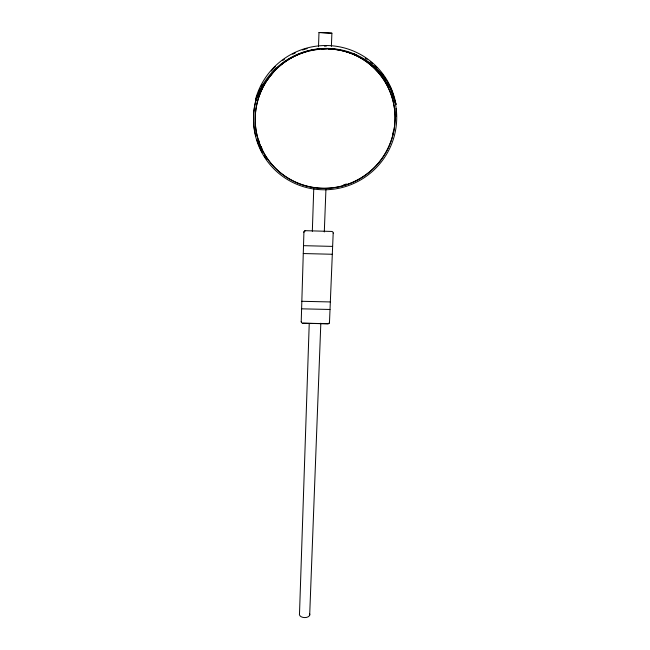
<?xml version="1.0" encoding="UTF-8"?>
<svg xmlns="http://www.w3.org/2000/svg" width="650" height="650" viewBox="0 0 650 650"><rect width="100%" height="100%" fill="white"/><g stroke="black" fill="none" stroke-linecap="round" stroke-linejoin="round"><path stroke-width="0.97" d="M301.218 321.742L303.916 232.245A1.633 1.601 -5.7 0 1 305.598 230.693L331.646 231.441A1.633 1.593 -18 0 1 333.206 233.082M309.229 323.562L299.512 613.527A5.232 3.185 2 0 0 304.696 617.597A5.232 3.185 2 0 0 309.603 613.616M312.325 231.303L313.787 187.704M318.508 46.776L318.979 32.581L320.58 32.5L331.89 33.191L331.386 46.369M309.676 615.266L320.824 323.213M324.301 231.944L325.934 189.353M333.19 233.001L329.485 322.359A1.568 1.487 -8 0 1 327.86 323.806L302.746 323.261M256.092 99.921L255.515 99.905L255.613 99.036A72.361 71.492 -41.4 0 1 328.12 45.557A72.361 71.492 -41.4 0 1 395.761 103.464L396.118 104.341L395.549 104.317L390.731 89.074L380.185 73.198A72.711 71.784 -37.3 0 0 275.308 69.753L263.283 84.971L256.035 100.059M256.124 99.19L255.613 99.036M255.515 99.905L262.811 84.719A73.247 72.312 -37.3 0 1 328.738 48.441A73.247 72.312 -37.3 0 1 391.235 88.855L396.118 104.341M331.89 33.191L318.979 32.581M262.811 84.719L263.494 84.744M390.561 88.831L391.235 88.855M332.613 246.399L303.501 245.668M332.288 254.264L303.266 253.541M330.298 301.941L301.819 301.291M329.989 309.465L301.592 308.831M303.924 232.326A1.633 1.601 -5.7 0 1 305.606 230.774M301.21 321.636A1.576 1.487 -3.2 0 0 302.738 323.156L327.844 323.708A1.568 1.487 -8 0 0 329.469 322.254M394.501 110.354A70.143 69.298 -40.8 0 1 394.664 112.385M393.323 131.487A70.143 69.298 -40.8 0 1 392.876 133.461M346.409 183.974A70.143 69.298 -40.8 0 1 343.582 184.852M261.934 148.411A70.143 69.298 -40.8 0 1 261.105 146.591M259.252 141.928A70.143 69.298 -40.8 0 1 258.611 140.034M259.269 95.428A70.143 69.298 -40.8 0 1 259.951 93.584M261.072 90.854A70.143 69.298 -40.8 0 1 261.877 89.058M284.277 61.872A70.143 69.298 -40.8 0 1 285.911 60.71M353.259 53.877A70.143 69.298 -40.8 0 1 356.858 55.542M370.752 64.74A70.143 69.298 -40.8 0 1 372.239 66.04M375.749 69.461A70.143 69.298 -40.8 0 1 377.073 70.882M328.348 48.839A70.306 69.444 -40.1 0 1 387.359 149.744A70.306 69.444 -40.1 0 1 270.213 162.484A70.306 69.444 -40.1 0 1 308.555 50.992M309.514 50.757A70.306 69.444 -40.1 0 1 319.369 49.108M321.376 48.953A70.306 69.444 -40.1 0 1 326.373 48.799M261.105 90.521A70.062 69.217 -41.3 0 1 261.909 88.725M263.217 86.076A70.062 69.217 -41.3 0 1 264.144 84.354M353.169 53.576A70.062 69.217 -41.3 0 1 356.769 55.25M384.727 77.976A71.987 71.11 -40.3 0 1 386.352 80.511M387.376 82.233A71.987 71.11 -40.3 0 1 389.691 86.621M390.106 87.498A71.987 71.11 -40.3 0 1 324.927 189.776A71.987 71.11 -40.3 0 1 260.276 88.725M381.469 73.117A71.768 70.907 -41.4 0 1 383.264 75.522M384.954 78.008A71.768 70.907 -41.4 0 1 386.539 80.551M387.53 82.282A71.768 70.907 -41.4 0 1 389.35 85.792M390.959 89.359A71.768 70.907 -41.4 0 1 392.039 92.113M257.067 96.241A71.768 70.907 -41.4 0 1 258.042 93.421M258.765 91.561A71.768 70.907 -41.4 0 1 259.935 88.798M260.788 86.986A71.768 70.907 -41.4 0 1 262.145 84.321M271.294 71.061A71.768 70.907 -41.4 0 1 275.47 66.641M282.823 60.377A71.768 70.907 -41.4 0 1 284.408 59.239M292.671 54.226A71.768 70.907 -41.4 0 1 295.279 52.934M302.51 50.009A71.768 70.907 -41.4 0 1 307.149 48.587M324.415 46.126A71.768 70.907 -41.4 0 1 326.349 46.109M365.398 58.151A71.768 70.907 -41.4 0 1 367.047 59.296M370.248 61.734A71.768 70.907 -41.4 0 1 372.564 63.684M374.79 65.731A71.768 70.907 -41.4 0 1 376.919 67.86M395.972 108.436A71.825 70.972 -41.3 0 1 396.443 116.326M266.549 159.185A71.825 70.972 -41.3 0 1 264.29 155.805M262.275 152.368A71.825 70.972 -41.3 0 1 260.098 148.078M259.301 146.307A71.825 70.972 -41.3 0 1 256.912 139.929M255.832 136.216A71.825 70.972 -41.3 0 1 253.614 121.713M253.549 119.754A71.825 70.972 -41.3 0 1 255.873 100.149M328.331 48.718A70.281 69.428 -40.2 0 1 387.319 149.597A70.281 69.428 -40.2 0 1 270.213 162.338A70.281 69.428 -40.2 0 1 308.539 50.871M309.498 50.627A70.281 69.428 -40.2 0 1 312.414 49.993M314.381 49.636A70.281 69.428 -40.2 0 1 318.354 49.091M321.36 48.823A70.281 69.428 -40.2 0 1 324.358 48.693"/></g></svg>
